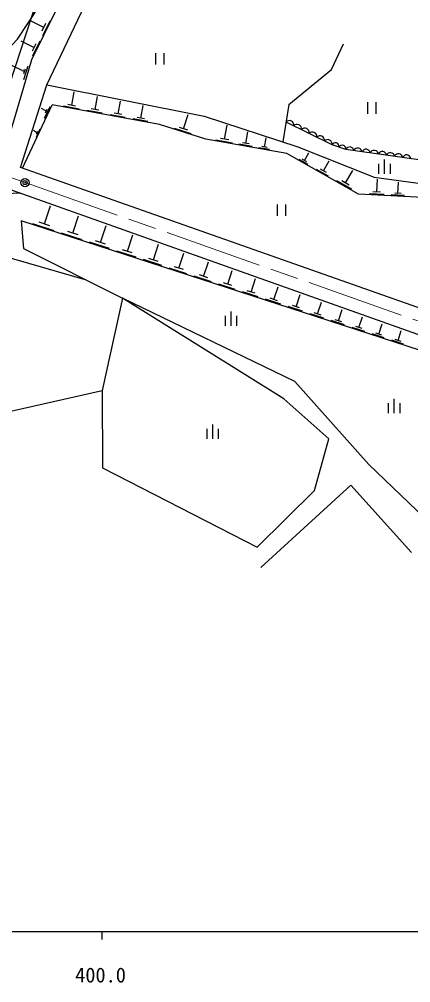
# Model space of a CAD drawing. Units: millimetres, scale not verified. Extents: x 40000 to 680000, y 20000 to 380000.
# Drawn here: x 457856 to 505956, y 198715 to 316954 of the extents above; entities that cross this region are included whole.
import ezdxf
from ezdxf.enums import TextEntityAlignment as Align

# ---------------------------------------------------------------- set-up
doc = ezdxf.new("R2010")
doc.units = ezdxf.units.MM
doc.header["$LTSCALE"] = 1000
doc.header["$PDMODE"] = 32
doc.header["$PDSIZE"] = 500
doc.linetypes.add('CHAIN', pattern=[18.5, 12, -1.5, 3.5, -1.5])
for name, color, linetype, lineweight in [('M-BGD', 7, 'Continuous', 25), ('M-BMK', 2, 'CHAIN', 13), ('M-BMK-SRVR', 3, 'Continuous', 25), ('M-TTL-BAND', 7, 'Continuous', 25)]:
    doc.layers.add(name, color=color, linetype=linetype, lineweight=lineweight)
doc.styles.add('ＭＳ ゴシック', font='')
doc.styles.get('ＭＳ ゴシック').set_extended_font_data('MS Gothic')

msp = doc.modelspace()

# ---------------------------------------------------------------- linework, layer by layer
at = {"layer": 'M-BGD'}
for p, q in [((464966, 334443), (453784, 300260)), ((460872, 315959), (459316, 316720)), ((461095, 316417), (460648, 315501)), ((461594, 316740), (460698, 314909)), ((459663, 313488), (458107, 314249)), ((459886, 313945), (459439, 313030)), ((460385, 314269), (459489, 312438)), ((474607, 312788), (474607, 311388)), ((475657, 311388), (475657, 312788)), ((520125, 273514), (411633, 312083)), ((458210, 310654), (456089, 311692)), ((458917, 311214), (458382, 309507)), ((458350, 310756), (458280, 310533)), ((458573, 310845), (458394, 310259)), ((458333, 308441), (455712, 299563)), ((464307, 306397), (464605, 308030)), ((467171, 305867), (467464, 307467)), ((458274, 298687), (461919, 306435)), ((465214, 305933), (463293, 306285)), ((464787, 306309), (463826, 306485)), ((469996, 305344), (470283, 306910)), ((472783, 304828), (473064, 306362)), ((490987, 306483), (490259, 301919)), ((500654, 306766), (500654, 305366)), ((501704, 305366), (501704, 306766)), ((461619, 306219), (460922, 304777)), ((461263, 305882), (461050, 305419)), ((468060, 305413), (466178, 305757)), ((467641, 305781), (466700, 305953)), ((470867, 304899), (469024, 305236)), ((470457, 305260), (469536, 305428)), ((478052, 303527), (478605, 305270)), ((473636, 304392), (471832, 304722)), ((473234, 304745), (472332, 304910)), ((483085, 302234), (483384, 303958)), ((459972, 303076), (459619, 303284)), ((460388, 303458), (459925, 302464)), ((460125, 303182), (459942, 302842)), ((478980, 302894), (476930, 303544)), ((478565, 303364), (477540, 303689)), ((485707, 301720), (485950, 303120)), ((484046, 301754), (482018, 302106)), ((483592, 302146), (482578, 302322)), ((486487, 301330), (484841, 301616)), ((486119, 301648), (485295, 301791)), ((487997, 301270), (488191, 302387)), ((488619, 300959), (487306, 301187)), ((488325, 301213), (487669, 301327)), ((492895, 299608), (493440, 300567)), ((493363, 299118), (492234, 299759)), ((493177, 299447), (492612, 299768)), ((495237, 298340), (495935, 299569)), ((502050, 297987), (502050, 299212)), ((502750, 297987), (502750, 299737)), ((503450, 297987), (503450, 299212)), ((495837, 297712), (494391, 298534)), ((495599, 298135), (494876, 298545)), ((497951, 296871), (498827, 298412)), ((498703, 296084), (496890, 297114)), ((498405, 296614), (497498, 297129)), ((501774, 295763), (501856, 297321)), ((504384, 295592), (504456, 296964)), ((502232, 295739), (501315, 295787)), ((504787, 295571), (503981, 295614)), ((502676, 295440), (500843, 295536)), ((505178, 295308), (503565, 295393)), ((460967, 291833), (461694, 294074)), ((489553, 294214), (489553, 292814)), ((490603, 292814), (490603, 294214)), ((521196, 271751), (458102, 292221)), ((464453, 290686), (465153, 292845)), ((462157, 291010), (459521, 291866)), ((461626, 291620), (460308, 292047)), ((465088, 290481), (463818, 290892)), ((467844, 289571), (468518, 291648)), ((465599, 289894), (463060, 290717)), ((468455, 289372), (467233, 289769)), ((471143, 288485), (471791, 290485)), ((468947, 288807), (466503, 289600)), ((472204, 287751), (469852, 288514)), ((471731, 288294), (470555, 288676)), ((474352, 287429), (474976, 289352)), ((475374, 286723), (473111, 287457)), ((474918, 287245), (473787, 287613)), ((477475, 286402), (478075, 288251)), ((478457, 285722), (476281, 286428)), ((478019, 286225), (476931, 286578)), ((480513, 285402), (481089, 287179)), ((481456, 284749), (479366, 285427)), ((481035, 285232), (479990, 285571)), ((483468, 284429), (484022, 286136)), ((486344, 283483), (486875, 285122)), ((484375, 283802), (482366, 284454)), ((483970, 284266), (482966, 284592)), ((489141, 282563), (489651, 284135)), ((470533, 282739), (468050, 271388)), ((491728, 272520), (470533, 282739)), ((490379, 270391), (470533, 282739)), ((487214, 282881), (485286, 283507)), ((486826, 283327), (485862, 283640)), ((489604, 282413), (488679, 282713)), ((491863, 281667), (492352, 283175)), ((489976, 281985), (488126, 282585)), ((492663, 281113), (490889, 281689)), ((492306, 281523), (491419, 281811)), ((494510, 280796), (494979, 282241)), ((483194, 279327), (483194, 280552)), ((483894, 279327), (483894, 281077)), ((484594, 279327), (484594, 280552)), ((495278, 280265), (493578, 280817)), ((494936, 280658), (494085, 280934)), ((497086, 279948), (497536, 281332)), ((499593, 279124), (500022, 280448)), ((497821, 279440), (496193, 279968)), ((497494, 279816), (496679, 280080)), ((500296, 278637), (498738, 279143)), ((499982, 278997), (499203, 279250)), ((502031, 278321), (502442, 279588)), ((502704, 277856), (501213, 278340)), ((502403, 278200), (501658, 278442)), ((504403, 277541), (504796, 278751)), ((505046, 277096), (503622, 277558)), ((504759, 277425), (504047, 277656)), ((500790, 262298), (491728, 272520)), ((468050, 271388), (468088, 261918)), ((495904, 265446), (490379, 270391)), ((503238, 268606), (503238, 269831)), ((503938, 268606), (503938, 270356)), ((504638, 268606), (504638, 269831)), ((480945, 265468), (480945, 266693)), ((481645, 265468), (481645, 267218)), ((482345, 265468), (482345, 266693)), ((494120, 259104), (495904, 265446)), ((468088, 261918), (487090, 252182)), ((510706, 252828), (500790, 262298)), ((487090, 252182), (494120, 259104)), ((498586, 259789), (487536, 249685)), ((498586, 259789), (506067, 251502))]:
    msp.add_line(p, q, dxfattribs=at)
for points in [[(454850, 311602), (457624, 314504), (461687, 320695), (461313, 324201)], [(521120, 276545), (458021, 298776), (461246, 308897), (468057, 323186)], [(465202, 323888), (459365, 311956), (458333, 308441)], [(490987, 306483), (496232, 310783), (497694, 313948)], [(461246, 308897), (480587, 305081), (492094, 301319), (501446, 297578), (513818, 295880)], [(513780, 294755), (499520, 295506), (490748, 300488), (480773, 302221), (475076, 304027), (461919, 306435)], [(461101, 305725), (461046, 305750), (460571, 306013)], [(508950, 299416), (497974, 300958), (496281, 301538), (490644, 304338)], [(458102, 292221), (458360, 288824), (470533, 282739)], [(466128, 284941), (455302, 288055), (446692, 289652), (436389, 289748), (435180, 286943), (438711, 270351), (446257, 266482), (468050, 271388)]]:
    msp.add_lwpolyline(points, dxfattribs=at)
for centre, radius, start, end in [((491050, 303976), 544, 348.91645, 138.25181), ((491990, 303509), 544, 348.91645, 138.25181), ((492929, 303043), 544, 348.91645, 138.25181), ((493868, 302576), 544, 348.91645, 138.25181), ((494808, 302110), 544, 348.91645, 138.25181), ((495747, 301643), 544, 348.91645, 138.25181), ((496688, 301346), 450, 347.48269, 154.66803), ((497534, 301056), 450, 347.48269, 154.66803), ((498456, 300772), 517, 5.11373, 158.89815), ((499454, 300632), 517, 5.11373, 158.89815), ((500452, 300491), 517, 5.11373, 158.89815), ((501450, 300351), 517, 5.11373, 158.89815), ((502448, 300211), 517, 5.11373, 158.89815), ((503446, 300071), 517, 5.11373, 158.89815), ((504444, 299931), 517, 5.11373, 158.89815), ((505441, 299791), 517, 5.11373, 158.89815)]:
    msp.add_arc(centre, radius, start, end, dxfattribs=at)
msp.add_open_spline([(458010, 295596), (455355, 295511), (454540, 295521), (452324, 295668), (449336, 295866), (447719, 296469), (444746, 296829), (442224, 297134), (440801, 297230), (438264, 297345), (437345, 297387), (436819, 297515), (435910, 297377), (434690, 297192), (434078, 296686), (432846, 296603), (431735, 296528), (431102, 296719), (430019, 296979), (429056, 297211), (428446, 297273), (427633, 297839), (426650, 298525), (426452, 299290), (425677, 300204), (424846, 301184), (424347, 301705), (423505, 302676), (422234, 304145), (421617, 305051), (420281, 306460), (419185, 307616), (418549, 308262), (417271, 309212), (416968, 309437), (416780, 309537), (416454, 309728), (415659, 310192), (415322, 310284), (414298, 310680)], degree=3, knots=[0, 0, 0, 0, 1, 1, 1, 2, 2, 2, 3, 3, 3, 4, 4, 4, 5, 5, 5, 6, 6, 6, 7, 7, 7, 8, 8, 8, 9, 9, 9, 10, 10, 10, 11, 11, 11, 12, 12, 12, 13, 13, 13, 13], dxfattribs=at)
at = {"layer": 'M-BMK'}
for p, q in [((412008, 313285), (458569, 296909)), ((458569, 296909), (549644, 264876))]:
    msp.add_line(p, q, dxfattribs=at)
at = {"layer": 'M-BMK-SRVR'}
msp.add_circle((458569, 296909), 500, dxfattribs=at)
msp.add_point((458569, 296909), dxfattribs=at)
at = {"layer": 'M-TTL-BAND'}
for p, q in [((40000, 205000), (579000, 205000)), ((468000, 205000), (468000, 204000))]:
    msp.add_line(p, q, dxfattribs=at)

# ---------------------------------------------------------------- texts
at = {"layer": 'M-TTL-BAND', "style": 'ＭＳ ゴシック'}
msp.add_text('400.0', height=1833, dxfattribs=at).set_placement((467844, 198195), align=Align.BOTTOM_CENTER)

doc.saveas('drawing.dxf')
